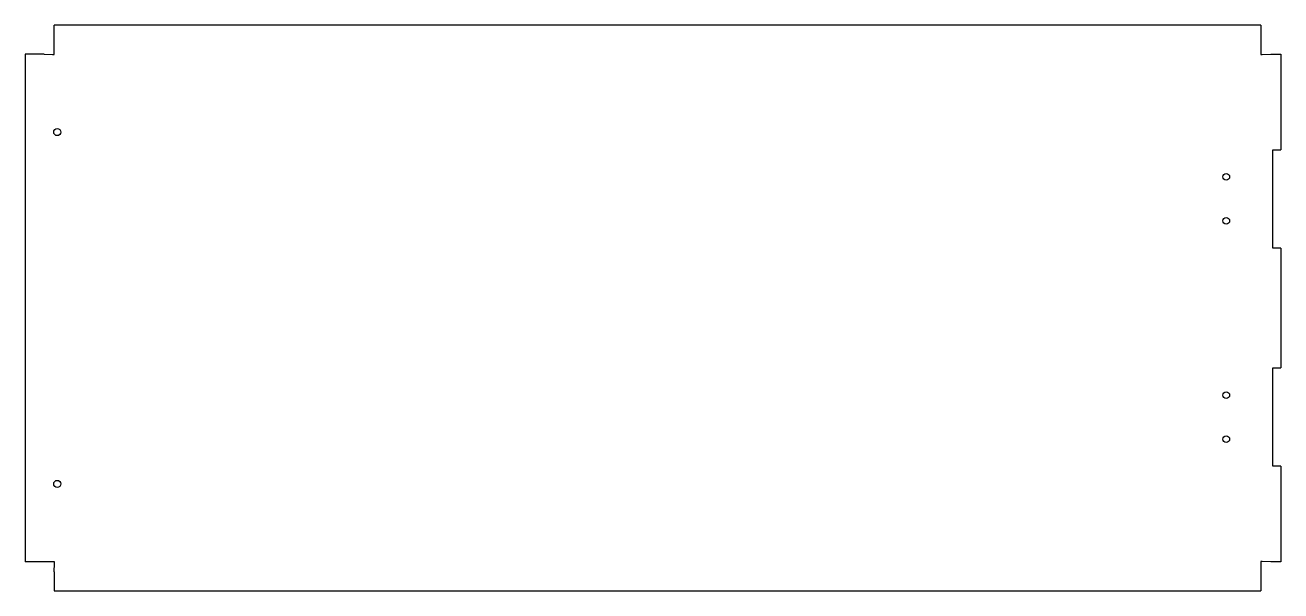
# Model space of a CAD drawing. Header units: inches. Extents: x -18 to 17.7, y -8 to 8.
import ezdxf

# ---------------------------------------------------------------- set-up
doc = ezdxf.new("R2010")
doc.units = ezdxf.units.IN
doc.header["$MEASUREMENT"] = 0

msp = doc.modelspace()

# ---------------------------------------------------------------- linework, layer by layer
at = {"color": 7, "linetype": 'Continuous', "lineweight": 25}
for p, q in [((-17.155, 7.207), (-17.155, 8.042)), ((17.155, 8.042), (-17.155, 8.042)), ((17.155, 8.042), (17.155, 7.207)), ((-17.977, 7.22), (-17.977, -7.22)), ((-17.437, 7.22), (-17.977, 7.22)), ((-17.437, 7.22), (-17.195, 7.207)), ((-17.195, 7.207), (-17.155, 7.207)), ((17.155, 7.207), (17.195, 7.207)), ((17.195, 7.207), (17.437, 7.22)), ((17.437, 7.22), (17.727, 7.22)), ((17.727, 7.22), (17.727, 4.5)), ((17.497, 4.5), (17.727, 4.5)), ((17.497, 1.7), (17.497, 4.5)), ((17.727, 1.7), (17.497, 1.7)), ((17.727, 1.7), (17.727, -1.7)), ((17.497, -1.7), (17.727, -1.7)), ((17.497, -4.5), (17.497, -1.7)), ((17.727, -4.5), (17.497, -4.5)), ((17.727, -4.5), (17.727, -7.22)), ((-17.142, -7.22), (-17.977, -7.22)), ((-17.155, -7.502), (-17.142, -7.26)), ((-17.142, -7.26), (-17.142, -7.22)), ((17.155, -7.207), (17.155, -8.042)), ((17.195, -7.207), (17.155, -7.207)), ((17.437, -7.22), (17.195, -7.207)), ((17.727, -7.22), (17.437, -7.22)), ((-17.155, -7.502), (-17.155, -8.042)), ((-17.155, -8.042), (17.155, -8.042))]:
    msp.add_line(p, q, dxfattribs=at)
for centre, radius in [((-17.065, 5), 0.1), ((16.175, 3.73), 0.095), ((16.175, 2.48), 0.095), ((16.175, -2.48), 0.095), ((16.175, -3.73), 0.095), ((-17.065, -5), 0.1)]:
    msp.add_circle(centre, radius, dxfattribs=at)

doc.saveas('drawing.dxf')
